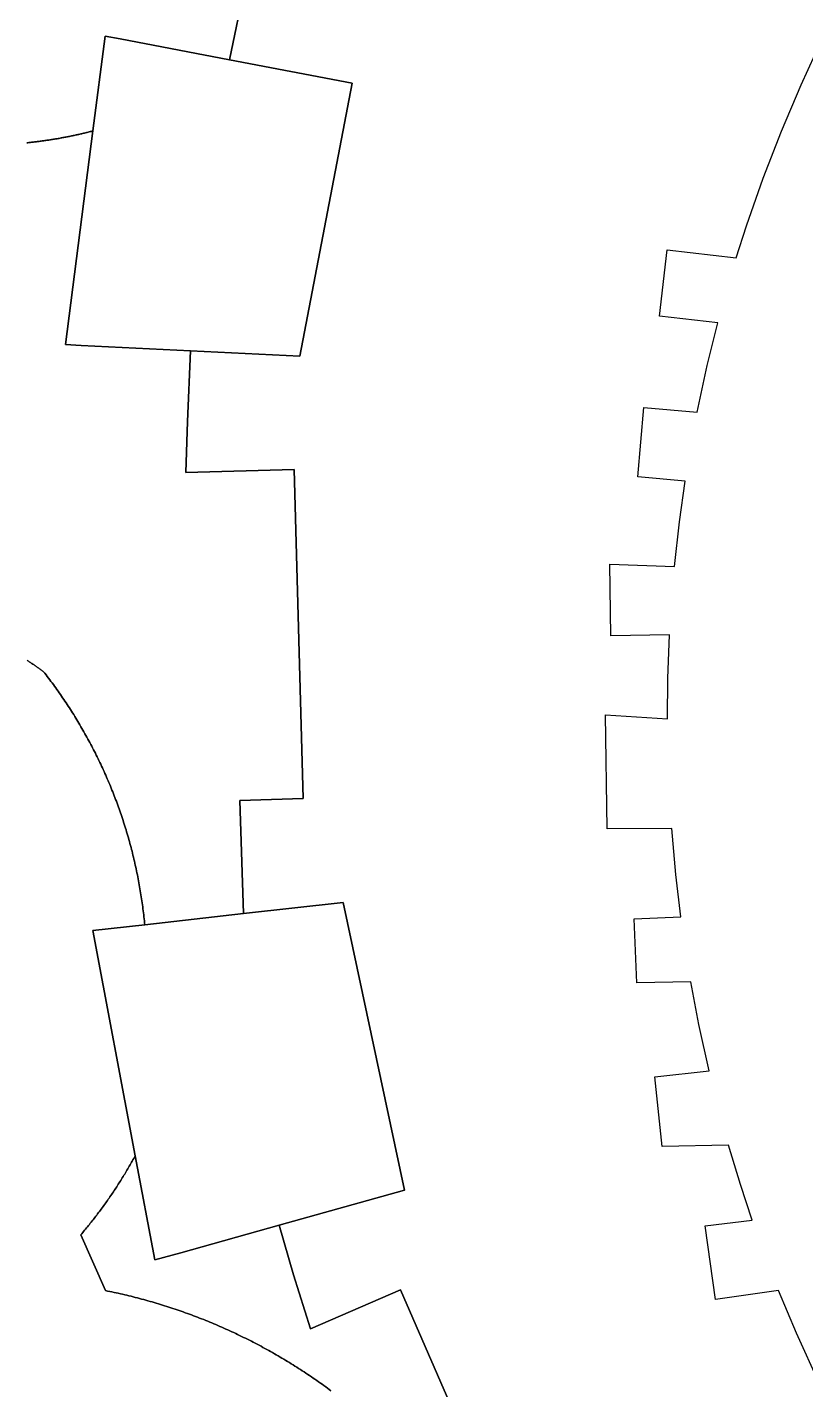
# Model space of a CAD drawing. Header units: millimetres. Extents: x 539514 to 908003, y -69769 to 203909.
# Drawn here: x 612768 to 649432, y 35417 to 99591 of the extents above; entities that cross this region are included whole.
import ezdxf

# ---------------------------------------------------------------- set-up
doc = ezdxf.new("R2010")
doc.units = ezdxf.units.MM
doc.layers.add('CLOSED_AREAS', color=7, linetype='Continuous')

msp = doc.modelspace()

# ---------------------------------------------------------------- linework, layer by layer
at = {"layer": 'CLOSED_AREAS'}
for points in [[(612748.149, 94150.431), (612793.098, 94154.882), (612838.037, 94159.434), (612882.966, 94164.09), (612927.886, 94168.847), (612972.796, 94173.707), (613017.697, 94178.67), (613062.586, 94183.735), (613107.466, 94188.902), (613152.334, 94194.171), (613197.191, 94199.542), (613242.038, 94205.016), (613286.872, 94210.592), (613331.695, 94216.27), (613376.506, 94222.05), (613421.304, 94227.931), (613466.09, 94233.915), (613510.864, 94240.001), (613555.624, 94246.189), (613600.371, 94252.479), (613645.105, 94258.87), (613689.825, 94265.363), (613734.531, 94271.958), (613779.223, 94278.655), (613823.9, 94285.453), (613868.563, 94292.353), (613913.211, 94299.355), (613957.844, 94306.458), (614002.462, 94313.663), (614047.063, 94320.969), (614091.649, 94328.377), (614136.219, 94335.886), (614180.773, 94343.497), (614225.31, 94351.209), (614269.83, 94359.022), (614314.333, 94366.936), (614358.819, 94374.952), (614403.288, 94383.069), (614447.738, 94391.287), (614492.171, 94399.606), (614536.585, 94408.026), (614580.981, 94416.548), (614625.358, 94425.17), (614669.717, 94433.893), (614714.055, 94442.717), (614758.375, 94451.643), (614802.675, 94460.669), (614846.955, 94469.796), (614891.214, 94479.023), (614935.454, 94488.352), (614979.673, 94497.781), (615023.87, 94507.31), (615068.047, 94516.941), (615112.202, 94526.672), (615156.336, 94536.504), (615200.448, 94546.436), (615244.538, 94556.468), (615288.605, 94566.601), (615332.65, 94576.835), (615376.672, 94587.169), (615420.671, 94597.603), (615464.647, 94608.138), (615508.599, 94618.772), (615552.527, 94629.507), (615596.432, 94640.343), (615640.312, 94651.278), (615684.167, 94662.314), (615727.998, 94673.449), (615771.804, 94684.685), (615815.585, 94696.021), (615859.34, 94707.456), (616431.599, 99174.719), (617145.892, 99038.925), (622293.973, 98060.225), (623022.849, 101624.37)], [(623022.849, 101624.37), (622293.973, 98060.225), (628071.993, 96961.766), (625606.81, 84100.843), (620448.516, 84355.299), (620314.075, 81020.567), (620230.805, 78626.299), (625341.205, 78766.133), (625765.239, 63268.888), (622780.359, 63165.633), (622948.872, 57842.463), (627650.516, 58372.608), (630533.688, 44811.363), (624631.438, 43164.959), (625308.905, 40825.117), (626104.11, 38281.069), (630338.507, 40127.17), (637901.626, 22779.619)], [(650076.254, 35701.795), (648990.447, 38079.073), (648151.05, 40088.785), (645182.57, 39666.227), (644687.696, 43142.782), (646914.436, 43409.59), (646357.043, 45091.092), (645795.686, 46940.287), (642674.115, 46881.143), (642326.237, 50162.05), (644878.659, 50432.691), (644398.565, 52612.548), (644017.18, 54622.789), (641482.042, 54586.119), (641348.223, 57591.054), (643546.712, 57688.961), (643312.223, 59678.961), (643118.777, 61856.299), (640077.219, 61838.498), (639999.534, 67209.109), (642921.079, 67019.903), (642940.066, 68909.271), (643016.507, 70969.077), (640255.511, 70929.14), (640206.715, 74302.63), (643253.006, 74189.345), (643485.024, 76292.044), (643751.12, 78212.889), (641516.542, 78413.923), (641810.647, 81683.095), (644319.683, 81457.364), (644792.843, 83661.435), (645286.132, 85668.126), (642546.027, 85982.212), (642904.366, 89108.318), (646158.226, 88735.34), (646640.771, 90243.385), (647425.602, 92484.949), (648282.896, 94699.818), (649211.742, 96885.63), (650211.171, 99040.105)], [(612762.43, 69774.626), (612795.27, 69752.911), (612828.063, 69731.13), (612860.809, 69709.284), (612893.508, 69687.374), (612926.16, 69665.397), (612958.765, 69643.356), (612991.322, 69621.25), (613023.831, 69599.078), (613056.293, 69576.841), (613088.707, 69554.538), (613121.072, 69532.17), (613153.39, 69509.737), (613185.66, 69487.239), (613217.881, 69464.675), (613250.053, 69442.045), (613282.177, 69419.351), (613314.253, 69396.59), (613346.279, 69373.764), (613378.256, 69350.873), (613410.184, 69327.916), (613442.063, 69304.894), (613473.893, 69281.806), (613505.672, 69258.652), (613537.403, 69235.433), (613595.893, 69160.619), (613654.072, 69085.562), (613711.938, 69010.264), (613769.49, 68934.726), (613826.727, 68858.948), (613883.648, 68782.933), (613940.252, 68706.682), (613996.539, 68630.195), (614052.506, 68553.475), (614108.153, 68476.523), (614163.48, 68399.339), (614218.485, 68321.926), (614273.167, 68244.285), (614327.525, 68166.417), (614381.559, 68088.323), (614435.267, 68010.005), (614488.648, 67931.464), (614541.703, 67852.701), (614594.429, 67773.718), (614646.825, 67694.517), (614698.892, 67615.098), (614750.627, 67535.463), (614802.03, 67455.613), (614853.101, 67375.55), (614903.838, 67295.275), (614954.24, 67214.789), (615004.307, 67134.095), (615054.037, 67053.192), (615103.43, 66972.083), (615152.485, 66890.77), (615201.201, 66809.253), (615249.578, 66727.533), (615297.613, 66645.614), (615345.307, 66563.494), (615392.659, 66481.177), (615439.668, 66398.664), (615486.333, 66315.956), (615532.654, 66233.054), (615578.628, 66149.96), (615624.257, 66066.675), (615669.538, 65983.201), (615714.472, 65899.539), (615759.056, 65815.691), (615803.292, 65731.658), (615847.177, 65647.442), (615890.711, 65563.043), (615933.893, 65478.465), (615976.723, 65393.707), (616019.2, 65308.771), (616061.323, 65223.66), (616103.091, 65138.374), (616144.504, 65052.914), (616185.56, 64967.283), (616226.26, 64881.482), (616266.602, 64795.513), (616306.586, 64709.376), (616346.211, 64623.073), (616385.476, 64536.606), (616424.382, 64449.976), (616462.926, 64363.185), (616501.108, 64276.235), (616538.928, 64189.126), (616576.386, 64101.861), (616613.479, 64014.44), (616650.209, 63926.866), (616686.573, 63839.139), (616722.572, 63751.262), (616758.205, 63663.236), (616793.471, 63575.063), (616828.37, 63486.743), (616862.9, 63398.279), (616897.062, 63309.671), (616930.855, 63220.923), (616964.279, 63132.034), (616997.332, 63043.007), (617030.014, 62953.843), (617062.324, 62864.544), (617094.263, 62775.111), (617125.829, 62685.546), (617157.021, 62595.851), (617187.84, 62506.026), (617218.285, 62416.074), (617248.356, 62325.995), (617278.051, 62235.793), (617307.37, 62145.467), (617336.313, 62055.021), (617364.879, 61964.454), (617393.068, 61873.77), (617420.879, 61782.968), (617448.311, 61692.052), (617475.366, 61601.023), (617502.04, 61509.882), (617528.336, 61418.63), (617554.251, 61327.27), (617579.786, 61235.802), (617604.939, 61144.229), (617629.711, 61052.552), (617654.102, 60960.773), (617678.11, 60868.893), (617701.735, 60776.914), (617724.977, 60684.838), (617747.836, 60592.665), (617770.311, 60500.398), (617792.401, 60408.039), (617814.107, 60315.588), (617835.428, 60223.047), (617856.363, 60130.419), (617876.913, 60037.704), (617897.076, 59944.905), (617916.853, 59852.022), (617936.243, 59759.058), (617955.246, 59666.014), (617973.862, 59572.892), (617992.089, 59479.693), (618009.929, 59386.419), (618027.38, 59293.071), (618044.442, 59199.652), (618061.115, 59106.162), (618077.399, 59012.604), (618093.293, 58918.979), (618108.797, 58825.288), (618123.912, 58731.534), (618138.635, 58637.718), (618152.968, 58543.841), (618166.91, 58449.905), (618180.461, 58355.912), (618193.621, 58261.864), (618206.389, 58167.761), (618218.765, 58073.606), (618230.749, 57979.401), (618242.341, 57885.146), (618253.54, 57790.844), (618264.346, 57696.496), (618274.76, 57602.104), (618284.781, 57507.67), (618294.408, 57413.194), (618303.642, 57318.68), (622948.872, 57842.463), (622780.359, 63165.633), (625765.239, 63268.888), (625341.205, 78766.133), (620230.805, 78626.299), (620314.075, 81020.567), (620448.516, 84355.299), (615310.926, 84608.734), (614570.37, 84645.272), (615859.34, 94707.456), (615815.585, 94696.021), (615771.804, 94684.685), (615727.998, 94673.449), (615684.167, 94662.314), (615640.312, 94651.278), (615596.432, 94640.343), (615552.527, 94629.507), (615508.599, 94618.772), (615464.647, 94608.138), (615420.671, 94597.603), (615376.672, 94587.169), (615332.65, 94576.835), (615288.605, 94566.601), (615244.538, 94556.468), (615200.448, 94546.436), (615156.336, 94536.504), (615112.202, 94526.672), (615068.047, 94516.941), (615023.87, 94507.31), (614979.673, 94497.781), (614935.454, 94488.352), (614891.214, 94479.023), (614846.955, 94469.796), (614802.675, 94460.669), (614758.375, 94451.643), (614714.055, 94442.717), (614669.717, 94433.893), (614625.358, 94425.17), (614580.981, 94416.548), (614536.585, 94408.026), (614492.171, 94399.606), (614447.738, 94391.287), (614403.288, 94383.069), (614358.819, 94374.952), (614314.333, 94366.936), (614269.83, 94359.022), (614225.31, 94351.209), (614180.773, 94343.497), (614136.219, 94335.886), (614091.649, 94328.377), (614047.063, 94320.969), (614002.462, 94313.663), (613957.844, 94306.458), (613913.211, 94299.355), (613868.563, 94292.353), (613823.9, 94285.453), (613779.223, 94278.655), (613734.531, 94271.958), (613689.825, 94265.363), (613645.105, 94258.87), (613600.371, 94252.479), (613555.624, 94246.189), (613510.864, 94240.001), (613466.09, 94233.915), (613421.304, 94227.931), (613376.506, 94222.05), (613331.695, 94216.27), (613286.872, 94210.592), (613242.038, 94205.016), (613197.191, 94199.542), (613152.334, 94194.171), (613107.466, 94188.902), (613062.586, 94183.735), (613017.697, 94178.67), (612972.796, 94173.707), (612927.886, 94168.847), (612882.966, 94164.09), (612838.037, 94159.434), (612793.098, 94154.882), (612748.149, 94150.431)], [(627070.631, 35370.485), (626988.073, 35431.669), (626905.277, 35492.532), (626822.246, 35553.072), (626738.979, 35613.289), (626655.479, 35673.182), (626571.747, 35732.749), (626487.784, 35791.99), (626403.59, 35850.904), (626319.169, 35909.49), (626234.52, 35967.748), (626149.645, 36025.675), (626064.545, 36083.272), (625979.222, 36140.538), (625893.677, 36197.471), (625807.911, 36254.071), (625721.925, 36310.337), (625635.722, 36366.268), (625549.301, 36421.863), (625462.665, 36477.122), (625375.814, 36532.043), (625288.751, 36586.626), (625201.476, 36640.87), (625113.99, 36694.774), (625026.295, 36748.337), (624938.393, 36801.559), (624850.285, 36854.439), (624761.971, 36906.975), (624673.454, 36959.167), (624584.734, 37011.015), (624495.813, 37062.517), (624406.693, 37113.673), (624317.374, 37164.482), (624227.859, 37214.943), (624138.147, 37265.055), (624048.242, 37314.818), (623958.143, 37364.231), (623867.853, 37413.293), (623777.373, 37462.004), (623686.704, 37510.362), (623595.848, 37558.367), (623504.806, 37606.018), (623413.579, 37653.315), (623322.168, 37700.257), (623230.576, 37746.842), (623138.803, 37793.071), (623046.851, 37838.943), (622954.722, 37884.457), (622862.416, 37929.612), (622769.935, 37974.407), (622677.28, 38018.843), (622584.454, 38062.917), (622491.456, 38106.631), (622398.29, 38149.982), (622304.955, 38192.97), (622211.454, 38235.595), (622117.788, 38277.856), (622023.958, 38319.753), (621929.965, 38361.284), (621835.812, 38402.449), (621741.5, 38443.248), (621647.03, 38483.679), (621552.403, 38523.743), (621457.62, 38563.438), (621362.685, 38602.764), (621267.596, 38641.721), (621172.358, 38680.307), (621076.969, 38718.523), (620981.433, 38756.367), (620885.75, 38793.839), (620789.923, 38830.939), (620693.951, 38867.666), (620597.838, 38904.02), (620501.584, 38939.999), (620405.19, 38975.603), (620308.659, 39010.832), (620211.992, 39045.686), (620115.189, 39080.163), (620018.254, 39114.263), (619921.186, 39147.986), (619823.988, 39181.332), (619726.661, 39214.298), (619629.206, 39246.886), (619531.626, 39279.095), (619433.921, 39310.924), (619336.093, 39342.372), (619238.143, 39373.44), (619140.073, 39404.127), (619041.884, 39434.431), (618943.579, 39464.354), (618845.157, 39493.894), (618746.622, 39523.051), (618647.974, 39551.824), (618549.215, 39580.214), (618450.346, 39608.219), (618351.368, 39635.839), (618252.284, 39663.074), (618153.095, 39689.923), (618053.803, 39716.387), (617954.408, 39742.464), (617854.912, 39768.154), (617755.317, 39793.457), (617655.625, 39818.372), (617555.836, 39842.899), (617455.953, 39867.038), (617355.976, 39890.788), (617255.908, 39914.15), (617155.75, 39937.121), (617055.503, 39959.703), (616955.169, 39981.895), (616854.75, 40003.696), (616754.246, 40025.107), (616653.66, 40046.126), (616552.993, 40066.754), (616452.247, 40086.99), (615286.309, 42710.35), (615332.131, 42764.182), (615377.779, 42818.169), (615423.251, 42872.309), (615468.547, 42926.603), (615513.667, 42981.049), (615558.611, 43035.647), (615603.378, 43090.395), (615647.968, 43145.294), (615692.381, 43200.343), (615736.615, 43255.541), (615780.671, 43310.887), (615824.549, 43366.381), (615868.247, 43422.021), (615911.766, 43477.808), (615955.105, 43533.741), (615998.264, 43589.818), (616041.242, 43646.039), (616084.039, 43702.404), (616126.655, 43758.912), (616169.089, 43815.562), (616211.341, 43872.353), (616253.411, 43929.285), (616295.298, 43986.357), (616337.001, 44043.569), (616378.521, 44100.919), (616419.857, 44158.407), (616461.009, 44216.032), (616501.976, 44273.794), (616542.758, 44331.692), (616583.354, 44389.725), (616623.764, 44447.893), (616663.988, 44506.194), (616704.026, 44564.629), (616743.876, 44623.196), (616783.539, 44681.895), (616823.015, 44740.725), (616862.302, 44799.686), (616901.4, 44858.776), (616940.31, 44917.995), (616979.03, 44977.343), (617017.561, 45036.818), (617055.902, 45096.42), (617094.052, 45156.149), (617132.012, 45216.003), (617169.78, 45275.982), (617207.357, 45336.086), (617244.742, 45396.312), (617281.935, 45456.662), (617318.934, 45517.134), (617355.741, 45577.727), (617392.355, 45638.441), (617428.774, 45699.276), (617465, 45760.229), (617501.031, 45821.301), (617536.866, 45882.492), (617572.507, 45943.8), (617607.952, 46005.224), (617643.201, 46066.764), (617678.253, 46128.42), (617713.108, 46190.19), (617747.767, 46252.074), (617782.227, 46314.072), (617816.49, 46376.182), (617850.554, 46438.403), (615862.229, 57043.389), (618303.642, 57318.68), (618294.408, 57413.194), (618284.781, 57507.67), (618274.76, 57602.104), (618264.346, 57696.496), (618253.54, 57790.844), (618242.341, 57885.146), (618230.749, 57979.401), (618218.765, 58073.606), (618206.389, 58167.761), (618193.621, 58261.864), (618180.461, 58355.912), (618166.91, 58449.905), (618152.968, 58543.841), (618138.635, 58637.718), (618123.912, 58731.534), (618108.797, 58825.288), (618093.293, 58918.979), (618077.399, 59012.604), (618061.115, 59106.162), (618044.442, 59199.652), (618027.38, 59293.071), (618009.929, 59386.419), (617992.089, 59479.693), (617973.862, 59572.892), (617955.246, 59666.014), (617936.243, 59759.058), (617916.853, 59852.022), (617897.076, 59944.905), (617876.913, 60037.704), (617856.363, 60130.419), (617835.428, 60223.047), (617814.107, 60315.588), (617792.401, 60408.039), (617770.311, 60500.398), (617747.836, 60592.665), (617724.977, 60684.838), (617701.735, 60776.914), (617678.11, 60868.893), (617654.102, 60960.773), (617629.711, 61052.552), (617604.939, 61144.229), (617579.786, 61235.802), (617554.251, 61327.27), (617528.336, 61418.63), (617502.04, 61509.882), (617475.366, 61601.023), (617448.311, 61692.052), (617420.879, 61782.968), (617393.068, 61873.77), (617364.879, 61964.454), (617336.313, 62055.021), (617307.37, 62145.467), (617278.051, 62235.793), (617248.356, 62325.995), (617218.285, 62416.074), (617187.84, 62506.026), (617157.021, 62595.851), (617125.829, 62685.546), (617094.263, 62775.111), (617062.324, 62864.544), (617030.014, 62953.843), (616997.332, 63043.007), (616964.279, 63132.034), (616930.855, 63220.923), (616897.062, 63309.671), (616862.9, 63398.279), (616828.37, 63486.743), (616793.471, 63575.063), (616758.205, 63663.236), (616722.572, 63751.262), (616686.573, 63839.139), (616650.209, 63926.866), (616613.479, 64014.44), (616576.386, 64101.861), (616538.928, 64189.126), (616501.108, 64276.235), (616462.926, 64363.185), (616424.382, 64449.976), (616385.476, 64536.606), (616346.211, 64623.073), (616306.586, 64709.376), (616266.602, 64795.513), (616226.26, 64881.482), (616185.56, 64967.283), (616144.504, 65052.914), (616103.091, 65138.374), (616061.323, 65223.66), (616019.2, 65308.771), (615976.723, 65393.707), (615933.893, 65478.465), (615890.711, 65563.043), (615847.177, 65647.442), (615803.292, 65731.658), (615759.056, 65815.691), (615714.472, 65899.539), (615669.538, 65983.201), (615624.257, 66066.675), (615578.628, 66149.96), (615532.654, 66233.054), (615486.333, 66315.956), (615439.668, 66398.664), (615392.659, 66481.177), (615345.307, 66563.494), (615297.613, 66645.614), (615249.578, 66727.533), (615201.201, 66809.253), (615152.485, 66890.77), (615103.43, 66972.083), (615054.037, 67053.192), (615004.307, 67134.095), (614954.24, 67214.789), (614903.838, 67295.275), (614853.101, 67375.55), (614802.03, 67455.613), (614750.627, 67535.463), (614698.892, 67615.098), (614646.825, 67694.517), (614594.429, 67773.718), (614541.703, 67852.701), (614488.648, 67931.464), (614435.267, 68010.005), (614381.559, 68088.323), (614327.525, 68166.417), (614273.167, 68244.285), (614218.485, 68321.926), (614163.48, 68399.339), (614108.153, 68476.523), (614052.506, 68553.475), (613996.539, 68630.195), (613940.252, 68706.682), (613883.648, 68782.933), (613826.727, 68858.948), (613769.49, 68934.726), (613711.938, 69010.264), (613654.072, 69085.562), (613595.893, 69160.619), (613537.403, 69235.433), (613505.672, 69258.652), (613473.893, 69281.806), (613442.063, 69304.894), (613410.184, 69327.916), (613378.256, 69350.873), (613346.279, 69373.764), (613314.253, 69396.59), (613282.177, 69419.351), (613250.053, 69442.045), (613217.881, 69464.675), (613185.66, 69487.239), (613153.39, 69509.737), (613121.072, 69532.17), (613088.707, 69554.538), (613056.293, 69576.841), (613023.831, 69599.078), (612991.322, 69621.25), (612958.765, 69643.356), (612926.16, 69665.397), (612893.508, 69687.374), (612860.809, 69709.284), (612828.063, 69731.13), (612795.27, 69752.911), (612762.43, 69774.626)], [(637901.626, 22779.619), (630338.507, 40127.17), (626104.11, 38281.069), (625308.905, 40825.117), (624631.438, 43164.959), (619995.386, 41871.754), (618770.799, 41530.16), (617850.554, 46438.403), (617816.49, 46376.182), (617782.227, 46314.072), (617747.767, 46252.074), (617713.108, 46190.19), (617678.253, 46128.42), (617643.201, 46066.764), (617607.952, 46005.224), (617572.507, 45943.8), (617536.866, 45882.492), (617501.031, 45821.301), (617465, 45760.229), (617428.774, 45699.276), (617392.355, 45638.441), (617355.741, 45577.727), (617318.934, 45517.134), (617281.935, 45456.662), (617244.742, 45396.312), (617207.357, 45336.086), (617169.78, 45275.982), (617132.012, 45216.003), (617094.052, 45156.149), (617055.902, 45096.42), (617017.561, 45036.818), (616979.03, 44977.343), (616940.31, 44917.995), (616901.4, 44858.776), (616862.302, 44799.686), (616823.015, 44740.725), (616783.539, 44681.895), (616743.876, 44623.196), (616704.026, 44564.629), (616663.988, 44506.194), (616623.764, 44447.893), (616583.354, 44389.725), (616542.758, 44331.692), (616501.976, 44273.794), (616461.009, 44216.032), (616419.857, 44158.407), (616378.521, 44100.919), (616337.001, 44043.569), (616295.298, 43986.357), (616253.411, 43929.285), (616211.341, 43872.353), (616169.089, 43815.562), (616126.655, 43758.912), (616084.039, 43702.404), (616041.242, 43646.039), (615998.264, 43589.818), (615955.105, 43533.741), (615911.766, 43477.808), (615868.247, 43422.021), (615824.549, 43366.381), (615780.671, 43310.887), (615736.615, 43255.541), (615692.381, 43200.343), (615647.968, 43145.294), (615603.378, 43090.395), (615558.611, 43035.647), (615513.667, 42981.049), (615468.547, 42926.603), (615423.251, 42872.309), (615377.779, 42818.169), (615332.131, 42764.182), (615286.309, 42710.35), (616452.247, 40086.99), (616552.993, 40066.754), (616653.66, 40046.126), (616754.246, 40025.107), (616854.75, 40003.696), (616955.169, 39981.895), (617055.503, 39959.703), (617155.75, 39937.121), (617255.908, 39914.15), (617355.976, 39890.788), (617455.953, 39867.038), (617555.836, 39842.899), (617655.625, 39818.372), (617755.317, 39793.457), (617854.912, 39768.154), (617954.408, 39742.464), (618053.803, 39716.387), (618153.095, 39689.923), (618252.284, 39663.074), (618351.368, 39635.839), (618450.346, 39608.219), (618549.215, 39580.214), (618647.974, 39551.824), (618746.622, 39523.051), (618845.157, 39493.894), (618943.579, 39464.354), (619041.884, 39434.431), (619140.073, 39404.127), (619238.143, 39373.44), (619336.093, 39342.372), (619433.921, 39310.924), (619531.626, 39279.095), (619629.206, 39246.886), (619726.661, 39214.298), (619823.988, 39181.332), (619921.186, 39147.986), (620018.254, 39114.263), (620115.189, 39080.163), (620211.992, 39045.686), (620308.659, 39010.832), (620405.19, 38975.603), (620501.584, 38939.999), (620597.838, 38904.02), (620693.951, 38867.666), (620789.923, 38830.939), (620885.75, 38793.839), (620981.433, 38756.367), (621076.969, 38718.523), (621172.358, 38680.307), (621267.596, 38641.721), (621362.685, 38602.764), (621457.62, 38563.438), (621552.403, 38523.743), (621647.03, 38483.679), (621741.5, 38443.248), (621835.812, 38402.449), (621929.965, 38361.284), (622023.958, 38319.753), (622117.788, 38277.856), (622211.454, 38235.595), (622304.955, 38192.97), (622398.29, 38149.982), (622491.456, 38106.631), (622584.454, 38062.917), (622677.28, 38018.843), (622769.935, 37974.407), (622862.416, 37929.612), (622954.722, 37884.457), (623046.851, 37838.943), (623138.803, 37793.071), (623230.576, 37746.842), (623322.168, 37700.257), (623413.579, 37653.315), (623504.806, 37606.018), (623595.848, 37558.367), (623686.704, 37510.362), (623777.373, 37462.004), (623867.853, 37413.293), (623958.143, 37364.231), (624048.242, 37314.818), (624138.147, 37265.055), (624227.859, 37214.943), (624317.374, 37164.482), (624406.693, 37113.673), (624495.813, 37062.517), (624584.734, 37011.015), (624673.454, 36959.167), (624761.971, 36906.975), (624850.285, 36854.439), (624938.393, 36801.559), (625026.295, 36748.337), (625113.99, 36694.774), (625201.476, 36640.87), (625288.751, 36586.626), (625375.814, 36532.043), (625462.665, 36477.122), (625549.301, 36421.863), (625635.722, 36366.268), (625721.925, 36310.337), (625807.911, 36254.071), (625893.677, 36197.471), (625979.222, 36140.538), (626064.545, 36083.272), (626149.645, 36025.675), (626234.52, 35967.748), (626319.169, 35909.49), (626403.59, 35850.904), (626487.784, 35791.99), (626571.747, 35732.749), (626655.479, 35673.182), (626738.979, 35613.289), (626822.246, 35553.072), (626905.277, 35492.532), (626988.073, 35431.669), (627070.631, 35370.485)]]:
    msp.add_lwpolyline(points, dxfattribs=at)
for points in [[(616431.599, 99174.719), (615859.34, 94707.456), (614570.37, 84645.272), (615310.926, 84608.734), (620448.516, 84355.299), (625606.81, 84100.843), (628071.993, 96961.766), (622293.973, 98060.225), (617145.892, 99038.925)], [(624631.438, 43164.959), (630533.688, 44811.363), (627650.516, 58372.608), (622948.872, 57842.463), (618303.642, 57318.68), (615862.229, 57043.389), (617850.554, 46438.403), (618770.799, 41530.16), (619995.386, 41871.754)]]:
    msp.add_lwpolyline(points, close=True, dxfattribs=at)

doc.saveas('drawing.dxf')
